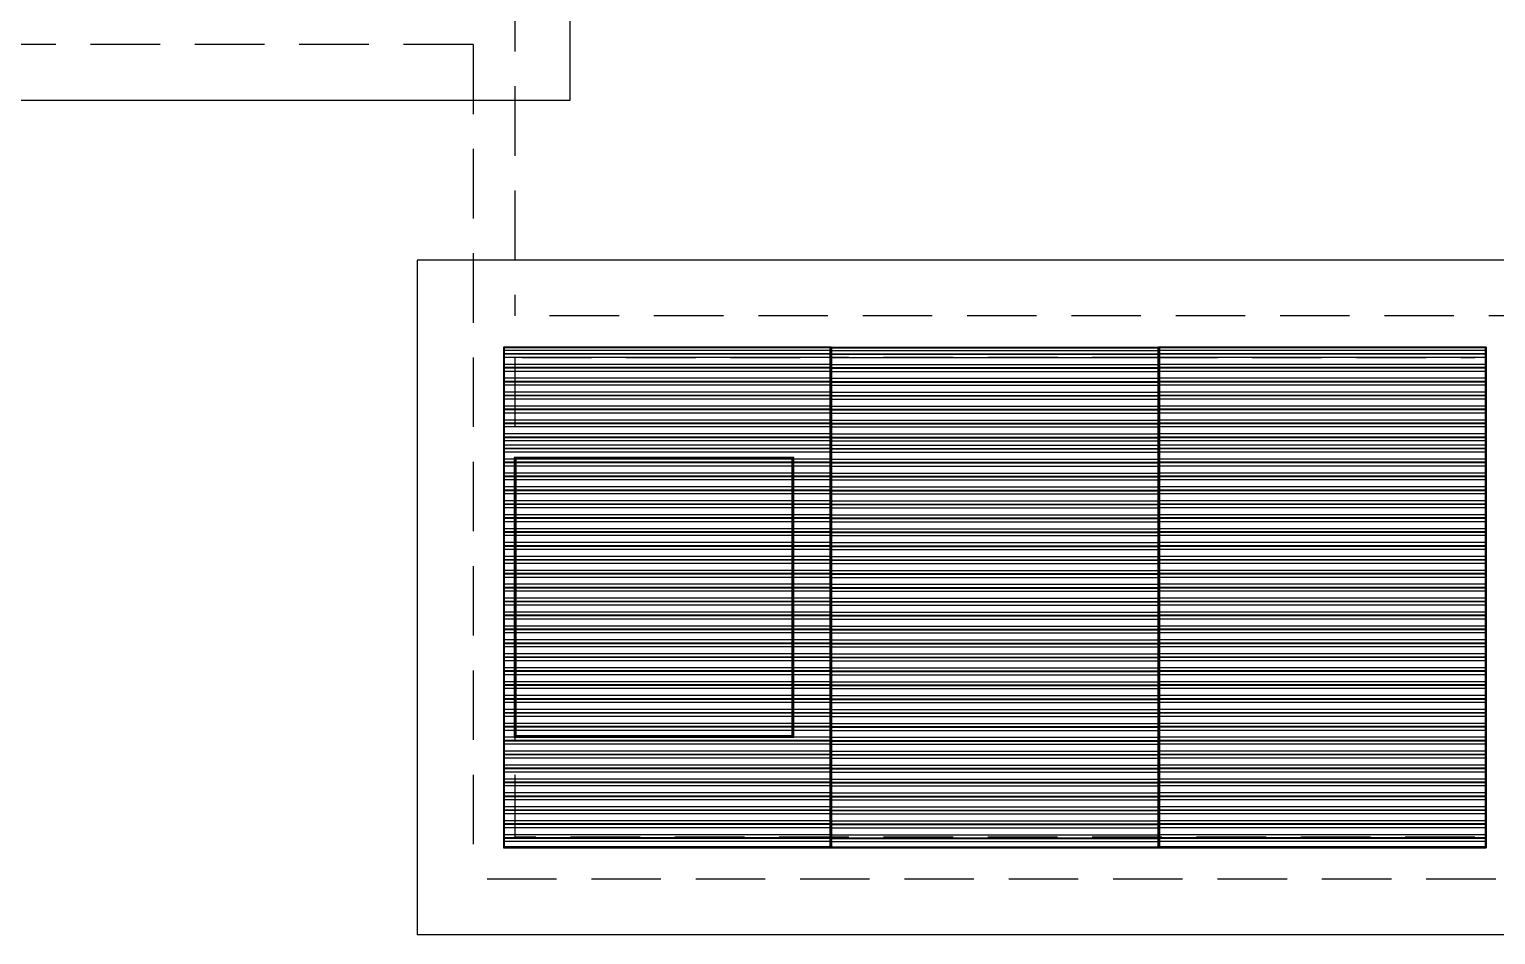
# Model space of a CAD drawing. Header units: millimetres. Extents: x 2128 to 2646, y 1972 to 2207.
# Drawn here: x 2370.57 to 2375.84, y 1990.97 to 1994.22 of the extents above; entities that cross this region are included whole.
import ezdxf

# ---------------------------------------------------------------- set-up
doc = ezdxf.new("R2010")
doc.units = ezdxf.units.MM
doc.linetypes.add('HIDDEN', pattern=[0.375, 0.25, -0.125])
for name, color, linetype in [('AR-ESTC', 3, 'Continuous'), ('AR-PROJ', 1, 'HIDDEN'), ('DT-ESQ-CHAPA DOBRADA-V', 1, 'Continuous'), ('DT-ESQ-PERFIL T-V', 1, 'Continuous'), ('insercao', 4, 'Continuous')]:
    doc.layers.add(name, color=color, linetype=linetype)

# ---------------------------------------------------------------- blocks, each defined once
blk = doc.blocks.new('GR13 com escotilha')
at = {"layer": 'DT-ESQ-CHAPA DOBRADA-V'}
for p, q in [((-198.4997, -44.5498), (-199.677, -44.5498)), ((-199.677, -44.5498), (-199.677, -46.3498)), ((-198.5027, -44.5528), (-199.674, -44.5528)), ((-199.674, -44.5528), (-199.674, -46.3468)), ((-198.5027, -46.3468), (-198.5027, -44.5528)), ((-198.4997, -44.5498), (-198.4997, -46.3498)), ((-198.4997, -44.5498), (-197.3224, -44.5498)), ((-198.4997, -44.5498), (-198.4997, -46.3498)), ((-198.4967, -44.5528), (-197.3254, -44.5528)), ((-198.4967, -46.3468), (-198.4967, -44.5528)), ((-197.3254, -44.5528), (-197.3254, -46.3468)), ((-196.145, -44.5498), (-197.3224, -44.5498)), ((-197.3224, -44.5498), (-197.3224, -46.3498)), ((-197.3224, -44.5498), (-197.3224, -46.3498)), ((-196.148, -44.5528), (-197.3194, -44.5528)), ((-197.3194, -44.5528), (-197.3194, -46.3468)), ((-196.148, -46.3468), (-196.148, -44.5528)), ((-196.145, -44.5498), (-196.145, -46.3498)), ((-198.633, -44.9468), (-199.639, -44.9468)), ((-199.639, -44.9468), (-199.639, -45.9528)), ((-198.636, -44.9498), (-199.636, -44.9498)), ((-199.636, -44.9498), (-199.636, -45.9498)), ((-198.639, -44.9528), (-199.633, -44.9528)), ((-199.633, -44.9528), (-199.633, -45.9468)), ((-198.639, -45.9468), (-198.639, -44.9528)), ((-198.636, -45.9498), (-198.636, -44.9498)), ((-198.633, -45.9528), (-198.633, -44.9468)), ((-199.639, -45.9528), (-198.633, -45.9528)), ((-199.636, -45.9498), (-198.636, -45.9498)), ((-199.633, -45.9468), (-198.639, -45.9468)), ((-198.4997, -46.3498), (-199.677, -46.3498)), ((-198.5027, -46.3468), (-199.674, -46.3468)), ((-198.4997, -46.3498), (-197.3224, -46.3498)), ((-198.4967, -46.3468), (-197.3254, -46.3468)), ((-196.145, -46.3498), (-197.3224, -46.3498)), ((-196.148, -46.3468), (-197.3194, -46.3468))]:
    blk.add_line(p, q, dxfattribs=at)
at = {"layer": 'DT-ESQ-PERFIL T-V'}
for p, q in [((-198.5027, -44.5623), (-199.674, -44.5623)), ((-198.5027, -44.5738), (-199.674, -44.5738)), ((-198.5027, -44.5758), (-199.674, -44.5758)), ((-198.4967, -44.5623), (-197.3254, -44.5623)), ((-198.4967, -44.5738), (-197.3254, -44.5738)), ((-198.4967, -44.5758), (-197.3254, -44.5758)), ((-196.148, -44.5623), (-197.3194, -44.5623)), ((-196.148, -44.5738), (-197.3194, -44.5738)), ((-196.148, -44.5758), (-197.3194, -44.5758)), ((-198.5027, -44.5873), (-199.674, -44.5873)), ((-198.5027, -44.6123), (-199.674, -44.6123)), ((-198.5027, -44.6238), (-199.674, -44.6238)), ((-198.5027, -44.6258), (-199.674, -44.6258)), ((-198.4967, -44.5873), (-197.3254, -44.5873)), ((-198.4967, -44.6123), (-197.3254, -44.6123)), ((-198.4967, -44.6238), (-197.3254, -44.6238)), ((-198.4967, -44.6258), (-197.3254, -44.6258)), ((-196.148, -44.5873), (-197.3194, -44.5873)), ((-196.148, -44.6123), (-197.3194, -44.6123)), ((-196.148, -44.6238), (-197.3194, -44.6238)), ((-196.148, -44.6258), (-197.3194, -44.6258)), ((-198.5027, -44.6373), (-199.674, -44.6373)), ((-198.5027, -44.6623), (-199.674, -44.6623)), ((-198.5027, -44.6738), (-199.674, -44.6738)), ((-198.5027, -44.6758), (-199.674, -44.6758)), ((-198.5027, -44.6873), (-199.674, -44.6873)), ((-198.4967, -44.6373), (-197.3254, -44.6373)), ((-198.4967, -44.6623), (-197.3254, -44.6623)), ((-198.4967, -44.6738), (-197.3254, -44.6738)), ((-198.4967, -44.6758), (-197.3254, -44.6758)), ((-198.4967, -44.6873), (-197.3254, -44.6873)), ((-196.148, -44.6373), (-197.3194, -44.6373)), ((-196.148, -44.6623), (-197.3194, -44.6623)), ((-196.148, -44.6738), (-197.3194, -44.6738)), ((-196.148, -44.6758), (-197.3194, -44.6758)), ((-196.148, -44.6873), (-197.3194, -44.6873)), ((-198.5027, -44.7123), (-199.674, -44.7123)), ((-198.5027, -44.7238), (-199.674, -44.7238)), ((-198.5027, -44.7258), (-199.674, -44.7258)), ((-198.5027, -44.7373), (-199.674, -44.7373)), ((-198.4967, -44.7123), (-197.3254, -44.7123)), ((-198.4967, -44.7238), (-197.3254, -44.7238)), ((-198.4967, -44.7258), (-197.3254, -44.7258)), ((-198.4967, -44.7373), (-197.3254, -44.7373)), ((-196.148, -44.7123), (-197.3194, -44.7123)), ((-196.148, -44.7238), (-197.3194, -44.7238)), ((-196.148, -44.7258), (-197.3194, -44.7258)), ((-196.148, -44.7373), (-197.3194, -44.7373)), ((-198.5027, -44.7623), (-199.674, -44.7623)), ((-198.5027, -44.7738), (-199.674, -44.7738)), ((-198.5027, -44.7758), (-199.674, -44.7758)), ((-198.5027, -44.7873), (-199.674, -44.7873)), ((-198.4967, -44.7623), (-197.3254, -44.7623)), ((-198.4967, -44.7738), (-197.3254, -44.7738)), ((-198.4967, -44.7758), (-197.3254, -44.7758)), ((-198.4967, -44.7873), (-197.3254, -44.7873)), ((-196.148, -44.7623), (-197.3194, -44.7623)), ((-196.148, -44.7738), (-197.3194, -44.7738)), ((-196.148, -44.7758), (-197.3194, -44.7758)), ((-196.148, -44.7873), (-197.3194, -44.7873)), ((-198.5027, -44.8123), (-199.674, -44.8123)), ((-198.5027, -44.8238), (-199.674, -44.8238)), ((-198.5027, -44.8258), (-199.674, -44.8258)), ((-198.5027, -44.8373), (-199.674, -44.8373)), ((-198.4967, -44.8123), (-197.3254, -44.8123)), ((-198.4967, -44.8238), (-197.3254, -44.8238)), ((-198.4967, -44.8258), (-197.3254, -44.8258)), ((-198.4967, -44.8373), (-197.3254, -44.8373)), ((-196.148, -44.8123), (-197.3194, -44.8123)), ((-196.148, -44.8238), (-197.3194, -44.8238)), ((-196.148, -44.8258), (-197.3194, -44.8258)), ((-196.148, -44.8373), (-197.3194, -44.8373)), ((-198.5027, -44.8623), (-199.674, -44.8623)), ((-198.5027, -44.8738), (-199.674, -44.8738)), ((-198.5027, -44.8758), (-199.674, -44.8758)), ((-198.5027, -44.8873), (-199.674, -44.8873)), ((-198.4967, -44.8623), (-197.3254, -44.8623)), ((-198.4967, -44.8738), (-197.3254, -44.8738)), ((-198.4967, -44.8758), (-197.3254, -44.8758)), ((-198.4967, -44.8873), (-197.3254, -44.8873)), ((-196.148, -44.8623), (-197.3194, -44.8623)), ((-196.148, -44.8738), (-197.3194, -44.8738)), ((-196.148, -44.8758), (-197.3194, -44.8758)), ((-196.148, -44.8873), (-197.3194, -44.8873)), ((-198.5027, -44.9028), (-199.674, -44.9028)), ((-198.5027, -44.9143), (-199.674, -44.9143)), ((-198.5027, -44.9163), (-199.674, -44.9163)), ((-198.5027, -44.9278), (-199.674, -44.9278)), ((-199.639, -44.9528), (-199.674, -44.9528)), ((-198.639, -44.9528), (-199.633, -44.9528)), ((-198.5027, -44.9528), (-198.633, -44.9528)), ((-198.4967, -44.9028), (-197.3254, -44.9028)), ((-198.4967, -44.9143), (-197.3254, -44.9143)), ((-198.4967, -44.9163), (-197.3254, -44.9163)), ((-198.4967, -44.9278), (-197.3254, -44.9278)), ((-198.4967, -44.9528), (-197.3254, -44.9528)), ((-196.148, -44.9028), (-197.3194, -44.9028)), ((-196.148, -44.9143), (-197.3194, -44.9143)), ((-196.148, -44.9163), (-197.3194, -44.9163)), ((-196.148, -44.9278), (-197.3194, -44.9278)), ((-196.148, -44.9528), (-197.3194, -44.9528)), ((-199.639, -44.9643), (-199.674, -44.9643)), ((-199.639, -44.9663), (-199.674, -44.9663)), ((-199.639, -44.9778), (-199.674, -44.9778)), ((-199.639, -45.0028), (-199.674, -45.0028)), ((-198.639, -44.9643), (-199.633, -44.9643)), ((-198.639, -44.9663), (-199.633, -44.9663)), ((-198.639, -44.9778), (-199.633, -44.9778)), ((-198.639, -45.0028), (-199.633, -45.0028)), ((-198.5027, -44.9643), (-198.633, -44.9643)), ((-198.5027, -44.9663), (-198.633, -44.9663)), ((-198.5027, -44.9778), (-198.633, -44.9778)), ((-198.5027, -45.0028), (-198.633, -45.0028)), ((-198.4967, -44.9643), (-197.3254, -44.9643)), ((-198.4967, -44.9663), (-197.3254, -44.9663)), ((-198.4967, -44.9778), (-197.3254, -44.9778)), ((-198.4967, -45.0028), (-197.3254, -45.0028)), ((-196.148, -44.9643), (-197.3194, -44.9643)), ((-196.148, -44.9663), (-197.3194, -44.9663)), ((-196.148, -44.9778), (-197.3194, -44.9778)), ((-196.148, -45.0028), (-197.3194, -45.0028)), ((-199.639, -45.0143), (-199.674, -45.0143)), ((-199.639, -45.0163), (-199.674, -45.0163)), ((-199.639, -45.0278), (-199.674, -45.0278)), ((-199.639, -45.0528), (-199.674, -45.0528)), ((-198.639, -45.0143), (-199.633, -45.0143)), ((-198.639, -45.0163), (-199.633, -45.0163)), ((-198.639, -45.0278), (-199.633, -45.0278)), ((-198.639, -45.0528), (-199.633, -45.0528)), ((-198.5027, -45.0143), (-198.633, -45.0143)), ((-198.5027, -45.0163), (-198.633, -45.0163)), ((-198.5027, -45.0278), (-198.633, -45.0278)), ((-198.5027, -45.0528), (-198.633, -45.0528)), ((-198.4967, -45.0143), (-197.3254, -45.0143)), ((-198.4967, -45.0163), (-197.3254, -45.0163)), ((-198.4967, -45.0278), (-197.3254, -45.0278)), ((-198.4967, -45.0528), (-197.3254, -45.0528)), ((-196.148, -45.0143), (-197.3194, -45.0143)), ((-196.148, -45.0163), (-197.3194, -45.0163)), ((-196.148, -45.0278), (-197.3194, -45.0278)), ((-196.148, -45.0528), (-197.3194, -45.0528)), ((-199.639, -45.0643), (-199.674, -45.0643)), ((-199.639, -45.0663), (-199.674, -45.0663)), ((-199.639, -45.0778), (-199.674, -45.0778)), ((-199.639, -45.1028), (-199.674, -45.1028)), ((-198.639, -45.0643), (-199.633, -45.0643)), ((-198.639, -45.0663), (-199.633, -45.0663)), ((-198.639, -45.0778), (-199.633, -45.0778)), ((-198.639, -45.1028), (-199.633, -45.1028)), ((-198.5027, -45.0643), (-198.633, -45.0643)), ((-198.5027, -45.0663), (-198.633, -45.0663)), ((-198.5027, -45.0778), (-198.633, -45.0778)), ((-198.5027, -45.1028), (-198.633, -45.1028)), ((-198.4967, -45.0643), (-197.3254, -45.0643)), ((-198.4967, -45.0663), (-197.3254, -45.0663)), ((-198.4967, -45.0778), (-197.3254, -45.0778)), ((-198.4967, -45.1028), (-197.3254, -45.1028)), ((-196.148, -45.0643), (-197.3194, -45.0643)), ((-196.148, -45.0663), (-197.3194, -45.0663)), ((-196.148, -45.0778), (-197.3194, -45.0778)), ((-196.148, -45.1028), (-197.3194, -45.1028)), ((-199.639, -45.1143), (-199.674, -45.1143)), ((-199.639, -45.1163), (-199.674, -45.1163)), ((-199.639, -45.1278), (-199.674, -45.1278)), ((-199.639, -45.1528), (-199.674, -45.1528)), ((-198.639, -45.1143), (-199.633, -45.1143)), ((-198.639, -45.1163), (-199.633, -45.1163)), ((-198.639, -45.1278), (-199.633, -45.1278)), ((-198.639, -45.1528), (-199.633, -45.1528)), ((-198.5027, -45.1143), (-198.633, -45.1143)), ((-198.5027, -45.1163), (-198.633, -45.1163)), ((-198.5027, -45.1278), (-198.633, -45.1278)), ((-198.5027, -45.1528), (-198.633, -45.1528)), ((-198.4967, -45.1143), (-197.3254, -45.1143)), ((-198.4967, -45.1163), (-197.3254, -45.1163)), ((-198.4967, -45.1278), (-197.3254, -45.1278)), ((-198.4967, -45.1528), (-197.3254, -45.1528)), ((-196.148, -45.1143), (-197.3194, -45.1143)), ((-196.148, -45.1163), (-197.3194, -45.1163)), ((-196.148, -45.1278), (-197.3194, -45.1278)), ((-196.148, -45.1528), (-197.3194, -45.1528)), ((-199.639, -45.1643), (-199.674, -45.1643)), ((-199.639, -45.1663), (-199.674, -45.1663)), ((-199.639, -45.1778), (-199.674, -45.1778)), ((-199.639, -45.2028), (-199.674, -45.2028)), ((-199.639, -45.2143), (-199.674, -45.2143)), ((-199.639, -45.2163), (-199.674, -45.2163)), ((-198.639, -45.1643), (-199.633, -45.1643)), ((-198.639, -45.1663), (-199.633, -45.1663)), ((-198.639, -45.1778), (-199.633, -45.1778)), ((-198.639, -45.2028), (-199.633, -45.2028)), ((-198.639, -45.2143), (-199.633, -45.2143)), ((-198.639, -45.2163), (-199.633, -45.2163)), ((-198.5027, -45.1643), (-198.633, -45.1643)), ((-198.5027, -45.1663), (-198.633, -45.1663)), ((-198.5027, -45.1778), (-198.633, -45.1778)), ((-198.5027, -45.2028), (-198.633, -45.2028)), ((-198.5027, -45.2143), (-198.633, -45.2143)), ((-198.5027, -45.2163), (-198.633, -45.2163)), ((-198.4967, -45.1643), (-197.3254, -45.1643)), ((-198.4967, -45.1663), (-197.3254, -45.1663)), ((-198.4967, -45.1778), (-197.3254, -45.1778)), ((-198.4967, -45.2028), (-197.3254, -45.2028)), ((-198.4967, -45.2143), (-197.3254, -45.2143)), ((-198.4967, -45.2163), (-197.3254, -45.2163)), ((-196.148, -45.1643), (-197.3194, -45.1643)), ((-196.148, -45.1663), (-197.3194, -45.1663)), ((-196.148, -45.1778), (-197.3194, -45.1778)), ((-196.148, -45.2028), (-197.3194, -45.2028)), ((-196.148, -45.2143), (-197.3194, -45.2143)), ((-196.148, -45.2163), (-197.3194, -45.2163)), ((-199.639, -45.2278), (-199.674, -45.2278)), ((-199.639, -45.2528), (-199.674, -45.2528)), ((-199.639, -45.2643), (-199.674, -45.2643)), ((-199.639, -45.2663), (-199.674, -45.2663)), ((-198.639, -45.2278), (-199.633, -45.2278)), ((-198.639, -45.2528), (-199.633, -45.2528)), ((-198.639, -45.2643), (-199.633, -45.2643)), ((-198.639, -45.2663), (-199.633, -45.2663)), ((-198.5027, -45.2278), (-198.633, -45.2278)), ((-198.5027, -45.2528), (-198.633, -45.2528)), ((-198.5027, -45.2643), (-198.633, -45.2643)), ((-198.5027, -45.2663), (-198.633, -45.2663)), ((-198.4967, -45.2278), (-197.3254, -45.2278)), ((-198.4967, -45.2528), (-197.3254, -45.2528)), ((-198.4967, -45.2643), (-197.3254, -45.2643)), ((-198.4967, -45.2663), (-197.3254, -45.2663)), ((-196.148, -45.2278), (-197.3194, -45.2278)), ((-196.148, -45.2528), (-197.3194, -45.2528)), ((-196.148, -45.2643), (-197.3194, -45.2643)), ((-196.148, -45.2663), (-197.3194, -45.2663)), ((-199.639, -45.2778), (-199.674, -45.2778)), ((-199.639, -45.3028), (-199.674, -45.3028)), ((-199.639, -45.3143), (-199.674, -45.3143)), ((-199.639, -45.3163), (-199.674, -45.3163)), ((-198.639, -45.2778), (-199.633, -45.2778)), ((-198.639, -45.3028), (-199.633, -45.3028)), ((-198.639, -45.3143), (-199.633, -45.3143)), ((-198.639, -45.3163), (-199.633, -45.3163)), ((-198.5027, -45.2778), (-198.633, -45.2778)), ((-198.5027, -45.3028), (-198.633, -45.3028)), ((-198.5027, -45.3143), (-198.633, -45.3143)), ((-198.5027, -45.3163), (-198.633, -45.3163)), ((-198.4967, -45.2778), (-197.3254, -45.2778)), ((-198.4967, -45.3028), (-197.3254, -45.3028)), ((-198.4967, -45.3143), (-197.3254, -45.3143)), ((-198.4967, -45.3163), (-197.3254, -45.3163)), ((-196.148, -45.2778), (-197.3194, -45.2778)), ((-196.148, -45.3028), (-197.3194, -45.3028)), ((-196.148, -45.3143), (-197.3194, -45.3143)), ((-196.148, -45.3163), (-197.3194, -45.3163)), ((-199.639, -45.3278), (-199.674, -45.3278)), ((-199.639, -45.3528), (-199.674, -45.3528)), ((-199.639, -45.3643), (-199.674, -45.3643)), ((-199.639, -45.3663), (-199.674, -45.3663)), ((-198.639, -45.3278), (-199.633, -45.3278)), ((-198.639, -45.3528), (-199.633, -45.3528)), ((-198.639, -45.3643), (-199.633, -45.3643)), ((-198.639, -45.3663), (-199.633, -45.3663)), ((-198.5027, -45.3278), (-198.633, -45.3278)), ((-198.5027, -45.3528), (-198.633, -45.3528)), ((-198.5027, -45.3643), (-198.633, -45.3643)), ((-198.5027, -45.3663), (-198.633, -45.3663)), ((-198.4967, -45.3278), (-197.3254, -45.3278)), ((-198.4967, -45.3528), (-197.3254, -45.3528)), ((-198.4967, -45.3643), (-197.3254, -45.3643)), ((-198.4967, -45.3663), (-197.3254, -45.3663)), ((-196.148, -45.3278), (-197.3194, -45.3278)), ((-196.148, -45.3528), (-197.3194, -45.3528)), ((-196.148, -45.3643), (-197.3194, -45.3643)), ((-196.148, -45.3663), (-197.3194, -45.3663)), ((-199.639, -45.3778), (-199.674, -45.3778)), ((-199.639, -45.4028), (-199.674, -45.4028)), ((-199.639, -45.4143), (-199.674, -45.4143)), ((-199.639, -45.4163), (-199.674, -45.4163)), ((-198.639, -45.3778), (-199.633, -45.3778)), ((-198.639, -45.4028), (-199.633, -45.4028)), ((-198.639, -45.4143), (-199.633, -45.4143)), ((-198.639, -45.4163), (-199.633, -45.4163)), ((-198.5027, -45.3778), (-198.633, -45.3778)), ((-198.5027, -45.4028), (-198.633, -45.4028)), ((-198.5027, -45.4143), (-198.633, -45.4143)), ((-198.5027, -45.4163), (-198.633, -45.4163)), ((-198.4967, -45.3778), (-197.3254, -45.3778)), ((-198.4967, -45.4028), (-197.3254, -45.4028)), ((-198.4967, -45.4143), (-197.3254, -45.4143)), ((-198.4967, -45.4163), (-197.3254, -45.4163)), ((-196.148, -45.3778), (-197.3194, -45.3778)), ((-196.148, -45.4028), (-197.3194, -45.4028)), ((-196.148, -45.4143), (-197.3194, -45.4143)), ((-196.148, -45.4163), (-197.3194, -45.4163)), ((-199.639, -45.4278), (-199.674, -45.4278)), ((-199.639, -45.4528), (-199.674, -45.4528)), ((-199.639, -45.4643), (-199.674, -45.4643)), ((-199.639, -45.4663), (-199.674, -45.4663)), ((-199.639, -45.4778), (-199.674, -45.4778)), ((-198.639, -45.4278), (-199.633, -45.4278)), ((-198.639, -45.4528), (-199.633, -45.4528)), ((-198.639, -45.4643), (-199.633, -45.4643)), ((-198.639, -45.4663), (-199.633, -45.4663)), ((-198.639, -45.4778), (-199.633, -45.4778)), ((-198.5027, -45.4278), (-198.633, -45.4278)), ((-198.5027, -45.4528), (-198.633, -45.4528)), ((-198.5027, -45.4643), (-198.633, -45.4643)), ((-198.5027, -45.4663), (-198.633, -45.4663)), ((-198.5027, -45.4778), (-198.633, -45.4778)), ((-198.4967, -45.4278), (-197.3254, -45.4278)), ((-198.4967, -45.4528), (-197.3254, -45.4528)), ((-198.4967, -45.4643), (-197.3254, -45.4643)), ((-198.4967, -45.4663), (-197.3254, -45.4663)), ((-198.4967, -45.4778), (-197.3254, -45.4778)), ((-196.148, -45.4278), (-197.3194, -45.4278)), ((-196.148, -45.4528), (-197.3194, -45.4528)), ((-196.148, -45.4643), (-197.3194, -45.4643)), ((-196.148, -45.4663), (-197.3194, -45.4663)), ((-196.148, -45.4778), (-197.3194, -45.4778)), ((-199.639, -45.5028), (-199.674, -45.5028)), ((-199.639, -45.5143), (-199.674, -45.5143)), ((-199.639, -45.5163), (-199.674, -45.5163)), ((-199.639, -45.5278), (-199.674, -45.5278)), ((-198.639, -45.5028), (-199.633, -45.5028)), ((-198.639, -45.5143), (-199.633, -45.5143)), ((-198.639, -45.5163), (-199.633, -45.5163)), ((-198.639, -45.5278), (-199.633, -45.5278)), ((-198.5027, -45.5028), (-198.633, -45.5028)), ((-198.5027, -45.5143), (-198.633, -45.5143)), ((-198.5027, -45.5163), (-198.633, -45.5163)), ((-198.5027, -45.5278), (-198.633, -45.5278)), ((-198.4967, -45.5028), (-197.3254, -45.5028)), ((-198.4967, -45.5143), (-197.3254, -45.5143)), ((-198.4967, -45.5163), (-197.3254, -45.5163)), ((-198.4967, -45.5278), (-197.3254, -45.5278)), ((-196.148, -45.5028), (-197.3194, -45.5028)), ((-196.148, -45.5143), (-197.3194, -45.5143)), ((-196.148, -45.5163), (-197.3194, -45.5163)), ((-196.148, -45.5278), (-197.3194, -45.5278)), ((-199.639, -45.5528), (-199.674, -45.5528)), ((-199.639, -45.5643), (-199.674, -45.5643)), ((-199.639, -45.5663), (-199.674, -45.5663)), ((-199.639, -45.5778), (-199.674, -45.5778)), ((-198.639, -45.5528), (-199.633, -45.5528)), ((-198.639, -45.5643), (-199.633, -45.5643)), ((-198.639, -45.5663), (-199.633, -45.5663)), ((-198.639, -45.5778), (-199.633, -45.5778)), ((-198.5027, -45.5528), (-198.633, -45.5528)), ((-198.5027, -45.5643), (-198.633, -45.5643)), ((-198.5027, -45.5663), (-198.633, -45.5663)), ((-198.5027, -45.5778), (-198.633, -45.5778)), ((-198.4967, -45.5528), (-197.3254, -45.5528)), ((-198.4967, -45.5643), (-197.3254, -45.5643)), ((-198.4967, -45.5663), (-197.3254, -45.5663)), ((-198.4967, -45.5778), (-197.3254, -45.5778)), ((-196.148, -45.5528), (-197.3194, -45.5528)), ((-196.148, -45.5643), (-197.3194, -45.5643)), ((-196.148, -45.5663), (-197.3194, -45.5663)), ((-196.148, -45.5778), (-197.3194, -45.5778)), ((-199.639, -45.6028), (-199.674, -45.6028)), ((-199.639, -45.6143), (-199.674, -45.6143)), ((-199.639, -45.6163), (-199.674, -45.6163)), ((-199.639, -45.6278), (-199.674, -45.6278)), ((-198.639, -45.6028), (-199.633, -45.6028)), ((-198.639, -45.6143), (-199.633, -45.6143)), ((-198.639, -45.6163), (-199.633, -45.6163)), ((-198.639, -45.6278), (-199.633, -45.6278)), ((-198.5027, -45.6028), (-198.633, -45.6028)), ((-198.5027, -45.6143), (-198.633, -45.6143)), ((-198.5027, -45.6163), (-198.633, -45.6163)), ((-198.5027, -45.6278), (-198.633, -45.6278)), ((-198.4967, -45.6028), (-197.3254, -45.6028)), ((-198.4967, -45.6143), (-197.3254, -45.6143)), ((-198.4967, -45.6163), (-197.3254, -45.6163)), ((-198.4967, -45.6278), (-197.3254, -45.6278)), ((-196.148, -45.6028), (-197.3194, -45.6028)), ((-196.148, -45.6143), (-197.3194, -45.6143)), ((-196.148, -45.6163), (-197.3194, -45.6163)), ((-196.148, -45.6278), (-197.3194, -45.6278)), ((-199.639, -45.6528), (-199.674, -45.6528)), ((-199.639, -45.6643), (-199.674, -45.6643)), ((-199.639, -45.6663), (-199.674, -45.6663)), ((-199.639, -45.6778), (-199.674, -45.6778)), ((-198.639, -45.6528), (-199.633, -45.6528)), ((-198.639, -45.6643), (-199.633, -45.6643)), ((-198.639, -45.6663), (-199.633, -45.6663)), ((-198.639, -45.6778), (-199.633, -45.6778)), ((-198.5027, -45.6528), (-198.633, -45.6528)), ((-198.5027, -45.6643), (-198.633, -45.6643)), ((-198.5027, -45.6663), (-198.633, -45.6663)), ((-198.5027, -45.6778), (-198.633, -45.6778)), ((-198.4967, -45.6528), (-197.3254, -45.6528)), ((-198.4967, -45.6643), (-197.3254, -45.6643)), ((-198.4967, -45.6663), (-197.3254, -45.6663)), ((-198.4967, -45.6778), (-197.3254, -45.6778)), ((-196.148, -45.6528), (-197.3194, -45.6528)), ((-196.148, -45.6643), (-197.3194, -45.6643)), ((-196.148, -45.6663), (-197.3194, -45.6663)), ((-196.148, -45.6778), (-197.3194, -45.6778)), ((-199.639, -45.7028), (-199.674, -45.7028)), ((-199.639, -45.7143), (-199.674, -45.7143)), ((-199.639, -45.7163), (-199.674, -45.7163)), ((-199.639, -45.7278), (-199.674, -45.7278)), ((-198.639, -45.7028), (-199.633, -45.7028)), ((-198.639, -45.7143), (-199.633, -45.7143)), ((-198.639, -45.7163), (-199.633, -45.7163)), ((-198.639, -45.7278), (-199.633, -45.7278)), ((-198.5027, -45.7028), (-198.633, -45.7028)), ((-198.5027, -45.7143), (-198.633, -45.7143)), ((-198.5027, -45.7163), (-198.633, -45.7163)), ((-198.5027, -45.7278), (-198.633, -45.7278)), ((-198.4967, -45.7028), (-197.3254, -45.7028)), ((-198.4967, -45.7143), (-197.3254, -45.7143)), ((-198.4967, -45.7163), (-197.3254, -45.7163)), ((-198.4967, -45.7278), (-197.3254, -45.7278)), ((-196.148, -45.7028), (-197.3194, -45.7028)), ((-196.148, -45.7143), (-197.3194, -45.7143)), ((-196.148, -45.7163), (-197.3194, -45.7163)), ((-196.148, -45.7278), (-197.3194, -45.7278)), ((-199.639, -45.7528), (-199.674, -45.7528)), ((-199.639, -45.7643), (-199.674, -45.7643)), ((-199.639, -45.7663), (-199.674, -45.7663)), ((-199.639, -45.7778), (-199.674, -45.7778)), ((-198.639, -45.7528), (-199.633, -45.7528)), ((-198.639, -45.7643), (-199.633, -45.7643)), ((-198.639, -45.7663), (-199.633, -45.7663)), ((-198.639, -45.7778), (-199.633, -45.7778)), ((-198.5027, -45.7528), (-198.633, -45.7528)), ((-198.5027, -45.7643), (-198.633, -45.7643)), ((-198.5027, -45.7663), (-198.633, -45.7663)), ((-198.5027, -45.7778), (-198.633, -45.7778)), ((-198.4967, -45.7528), (-197.3254, -45.7528)), ((-198.4967, -45.7643), (-197.3254, -45.7643)), ((-198.4967, -45.7663), (-197.3254, -45.7663)), ((-198.4967, -45.7778), (-197.3254, -45.7778)), ((-196.148, -45.7528), (-197.3194, -45.7528)), ((-196.148, -45.7643), (-197.3194, -45.7643)), ((-196.148, -45.7663), (-197.3194, -45.7663)), ((-196.148, -45.7778), (-197.3194, -45.7778)), ((-199.639, -45.8028), (-199.674, -45.8028)), ((-199.639, -45.8143), (-199.674, -45.8143)), ((-199.639, -45.8163), (-199.674, -45.8163)), ((-199.639, -45.8278), (-199.674, -45.8278)), ((-198.639, -45.8028), (-199.633, -45.8028)), ((-198.639, -45.8143), (-199.633, -45.8143)), ((-198.639, -45.8163), (-199.633, -45.8163)), ((-198.639, -45.8278), (-199.633, -45.8278)), ((-198.5027, -45.8028), (-198.633, -45.8028)), ((-198.5027, -45.8143), (-198.633, -45.8143)), ((-198.5027, -45.8163), (-198.633, -45.8163)), ((-198.5027, -45.8278), (-198.633, -45.8278)), ((-198.4967, -45.8028), (-197.3254, -45.8028)), ((-198.4967, -45.8143), (-197.3254, -45.8143)), ((-198.4967, -45.8163), (-197.3254, -45.8163)), ((-198.4967, -45.8278), (-197.3254, -45.8278)), ((-196.148, -45.8028), (-197.3194, -45.8028)), ((-196.148, -45.8143), (-197.3194, -45.8143)), ((-196.148, -45.8163), (-197.3194, -45.8163)), ((-196.148, -45.8278), (-197.3194, -45.8278)), ((-199.639, -45.8528), (-199.674, -45.8528)), ((-199.639, -45.8643), (-199.674, -45.8643)), ((-199.639, -45.8663), (-199.674, -45.8663)), ((-199.639, -45.8778), (-199.674, -45.8778)), ((-198.639, -45.8528), (-199.633, -45.8528)), ((-198.639, -45.8643), (-199.633, -45.8643)), ((-198.639, -45.8663), (-199.633, -45.8663)), ((-198.639, -45.8778), (-199.633, -45.8778)), ((-198.5027, -45.8528), (-198.633, -45.8528)), ((-198.5027, -45.8643), (-198.633, -45.8643)), ((-198.5027, -45.8663), (-198.633, -45.8663)), ((-198.5027, -45.8778), (-198.633, -45.8778)), ((-198.4967, -45.8528), (-197.3254, -45.8528)), ((-198.4967, -45.8643), (-197.3254, -45.8643)), ((-198.4967, -45.8663), (-197.3254, -45.8663)), ((-198.4967, -45.8778), (-197.3254, -45.8778)), ((-196.148, -45.8528), (-197.3194, -45.8528)), ((-196.148, -45.8643), (-197.3194, -45.8643)), ((-196.148, -45.8663), (-197.3194, -45.8663)), ((-196.148, -45.8778), (-197.3194, -45.8778)), ((-199.639, -45.9028), (-199.674, -45.9028)), ((-199.639, -45.9143), (-199.674, -45.9143)), ((-199.639, -45.9163), (-199.674, -45.9163)), ((-199.639, -45.9278), (-199.674, -45.9278)), ((-198.5027, -45.9528), (-199.674, -45.9528)), ((-198.639, -45.9028), (-199.633, -45.9028)), ((-198.639, -45.9143), (-199.633, -45.9143)), ((-198.639, -45.9163), (-199.633, -45.9163)), ((-198.639, -45.9278), (-199.633, -45.9278)), ((-198.5027, -45.9028), (-198.633, -45.9028)), ((-198.5027, -45.9143), (-198.633, -45.9143)), ((-198.5027, -45.9163), (-198.633, -45.9163)), ((-198.5027, -45.9278), (-198.633, -45.9278)), ((-198.4967, -45.9028), (-197.3254, -45.9028)), ((-198.4967, -45.9143), (-197.3254, -45.9143)), ((-198.4967, -45.9163), (-197.3254, -45.9163)), ((-198.4967, -45.9278), (-197.3254, -45.9278)), ((-198.4967, -45.9528), (-197.3254, -45.9528)), ((-196.148, -45.9028), (-197.3194, -45.9028)), ((-196.148, -45.9143), (-197.3194, -45.9143)), ((-196.148, -45.9163), (-197.3194, -45.9163)), ((-196.148, -45.9278), (-197.3194, -45.9278)), ((-196.148, -45.9528), (-197.3194, -45.9528)), ((-198.5027, -45.9643), (-199.674, -45.9643)), ((-198.5027, -45.9663), (-199.674, -45.9663)), ((-198.5027, -45.9778), (-199.674, -45.9778)), ((-198.5027, -46.0028), (-199.674, -46.0028)), ((-198.4967, -45.9643), (-197.3254, -45.9643)), ((-198.4967, -45.9663), (-197.3254, -45.9663)), ((-198.4967, -45.9778), (-197.3254, -45.9778)), ((-198.4967, -46.0028), (-197.3254, -46.0028)), ((-196.148, -45.9643), (-197.3194, -45.9643)), ((-196.148, -45.9663), (-197.3194, -45.9663)), ((-196.148, -45.9778), (-197.3194, -45.9778)), ((-196.148, -46.0028), (-197.3194, -46.0028)), ((-198.5027, -46.0143), (-199.674, -46.0143)), ((-198.5027, -46.0163), (-199.674, -46.0163)), ((-198.5027, -46.0278), (-199.674, -46.0278)), ((-198.5027, -46.0528), (-199.674, -46.0528)), ((-198.4967, -46.0143), (-197.3254, -46.0143)), ((-198.4967, -46.0163), (-197.3254, -46.0163)), ((-198.4967, -46.0278), (-197.3254, -46.0278)), ((-198.4967, -46.0528), (-197.3254, -46.0528)), ((-196.148, -46.0143), (-197.3194, -46.0143)), ((-196.148, -46.0163), (-197.3194, -46.0163)), ((-196.148, -46.0278), (-197.3194, -46.0278)), ((-196.148, -46.0528), (-197.3194, -46.0528)), ((-198.5027, -46.0643), (-199.674, -46.0643)), ((-198.5027, -46.0663), (-199.674, -46.0663)), ((-198.5027, -46.0778), (-199.674, -46.0778)), ((-198.5027, -46.1028), (-199.674, -46.1028)), ((-198.4967, -46.0643), (-197.3254, -46.0643)), ((-198.4967, -46.0663), (-197.3254, -46.0663)), ((-198.4967, -46.0778), (-197.3254, -46.0778)), ((-198.4967, -46.1028), (-197.3254, -46.1028)), ((-196.148, -46.0643), (-197.3194, -46.0643)), ((-196.148, -46.0663), (-197.3194, -46.0663)), ((-196.148, -46.0778), (-197.3194, -46.0778)), ((-196.148, -46.1028), (-197.3194, -46.1028)), ((-198.5027, -46.1143), (-199.674, -46.1143)), ((-198.5027, -46.1163), (-199.674, -46.1163)), ((-198.5027, -46.1278), (-199.674, -46.1278)), ((-198.5027, -46.1528), (-199.674, -46.1528)), ((-198.5027, -46.1643), (-199.674, -46.1643)), ((-198.4967, -46.1143), (-197.3254, -46.1143)), ((-198.4967, -46.1163), (-197.3254, -46.1163)), ((-198.4967, -46.1278), (-197.3254, -46.1278)), ((-198.4967, -46.1528), (-197.3254, -46.1528)), ((-198.4967, -46.1643), (-197.3254, -46.1643)), ((-196.148, -46.1143), (-197.3194, -46.1143)), ((-196.148, -46.1163), (-197.3194, -46.1163)), ((-196.148, -46.1278), (-197.3194, -46.1278)), ((-196.148, -46.1528), (-197.3194, -46.1528)), ((-196.148, -46.1643), (-197.3194, -46.1643)), ((-198.5027, -46.1663), (-199.674, -46.1663)), ((-198.5027, -46.1778), (-199.674, -46.1778)), ((-198.5027, -46.2028), (-199.674, -46.2028)), ((-198.5027, -46.2143), (-199.674, -46.2143)), ((-198.5027, -46.2163), (-199.674, -46.2163)), ((-198.4967, -46.1663), (-197.3254, -46.1663)), ((-198.4967, -46.1778), (-197.3254, -46.1778)), ((-198.4967, -46.2028), (-197.3254, -46.2028)), ((-198.4967, -46.2143), (-197.3254, -46.2143)), ((-198.4967, -46.2163), (-197.3254, -46.2163)), ((-196.148, -46.1663), (-197.3194, -46.1663)), ((-196.148, -46.1778), (-197.3194, -46.1778)), ((-196.148, -46.2028), (-197.3194, -46.2028)), ((-196.148, -46.2143), (-197.3194, -46.2143)), ((-196.148, -46.2163), (-197.3194, -46.2163)), ((-198.5027, -46.2278), (-199.674, -46.2278)), ((-198.5027, -46.2528), (-199.674, -46.2528)), ((-198.5027, -46.2643), (-199.674, -46.2643)), ((-198.5027, -46.2663), (-199.674, -46.2663)), ((-198.4967, -46.2278), (-197.3254, -46.2278)), ((-198.4967, -46.2528), (-197.3254, -46.2528)), ((-198.4967, -46.2643), (-197.3254, -46.2643)), ((-198.4967, -46.2663), (-197.3254, -46.2663)), ((-196.148, -46.2278), (-197.3194, -46.2278)), ((-196.148, -46.2528), (-197.3194, -46.2528)), ((-196.148, -46.2643), (-197.3194, -46.2643)), ((-196.148, -46.2663), (-197.3194, -46.2663)), ((-198.5027, -46.2778), (-199.674, -46.2778)), ((-198.5027, -46.3028), (-199.674, -46.3028)), ((-198.5027, -46.3143), (-199.674, -46.3143)), ((-198.5027, -46.3163), (-199.674, -46.3163)), ((-198.4967, -46.2778), (-197.3254, -46.2778)), ((-198.4967, -46.3028), (-197.3254, -46.3028)), ((-198.4967, -46.3143), (-197.3254, -46.3143)), ((-198.4967, -46.3163), (-197.3254, -46.3163)), ((-196.148, -46.2778), (-197.3194, -46.2778)), ((-196.148, -46.3028), (-197.3194, -46.3028)), ((-196.148, -46.3143), (-197.3194, -46.3143)), ((-196.148, -46.3163), (-197.3194, -46.3163)), ((-198.5027, -46.3278), (-199.674, -46.3278)), ((-198.4997, -46.3498), (-198.4997, -46.3498)), ((-198.4997, -46.3498), (-198.4997, -46.3498)), ((-198.4967, -46.3278), (-197.3254, -46.3278)), ((-196.148, -46.3278), (-197.3194, -46.3278)), ((-196.145, -46.3498), (-196.145, -46.3498))]:
    blk.add_line(p, q, dxfattribs=at)
blk = doc.blocks.new('SUBESTAÇÃO-VISTA DE COBERTURA')
at = {"layer": 'AR-ESTC'}
for p, q in [((-14.1275, 0.276), (-14.1275, -3.876)), ((-14.1275, -3.876), (-16.325, -3.876)), ((0.276, -4.45), (-14.676, -4.45)), ((-14.676, -4.45), (-14.676, -6.875)), ((-14.366, -4.7625), (-14.366, -6.5625)), ((-14.366, -4.7625), (-10.834, -4.7625)), ((-10.834, -4.7625), (-10.834, -6.5625)), ((-14.366, -6.5625), (-10.834, -6.5625)), ((0.276, -6.875), (-14.676, -6.875))]:
    blk.add_line(p, q, dxfattribs=at)
at = {"layer": 'AR-PROJ'}
for p, q in [((-14.325, -0.075), (-14.325, -4.65)), ((-14.475, -3.675), (-16.125, -3.675)), ((-14.475, -3.675), (-14.475, -6.675)), ((-0.075, -4.65), (-14.325, -4.65)), ((-14.325, -4.8), (-14.325, -6.525)), ((-10.875, -4.8), (-14.325, -4.8)), ((-14.3, -4.8), (-10.875, -4.8)), ((-10.875, -6.525), (-14.325, -6.525)), ((0.075, -6.675), (-14.475, -6.675))]:
    blk.add_line(p, q, dxfattribs=at)
at = {"layer": 'AR-ESTC'}
blk.add_blockref('GR13 com escotilha', (185.311, 39.7873), dxfattribs=at)

msp = doc.modelspace()

# ---------------------------------------------------------------- block references
at = {"layer": 'insercao', "ltscale": 10}
msp.add_blockref('SUBESTAÇÃO-VISTA DE COBERTURA', (2386.6365, 1997.8401), dxfattribs=at)

doc.saveas('drawing.dxf')
